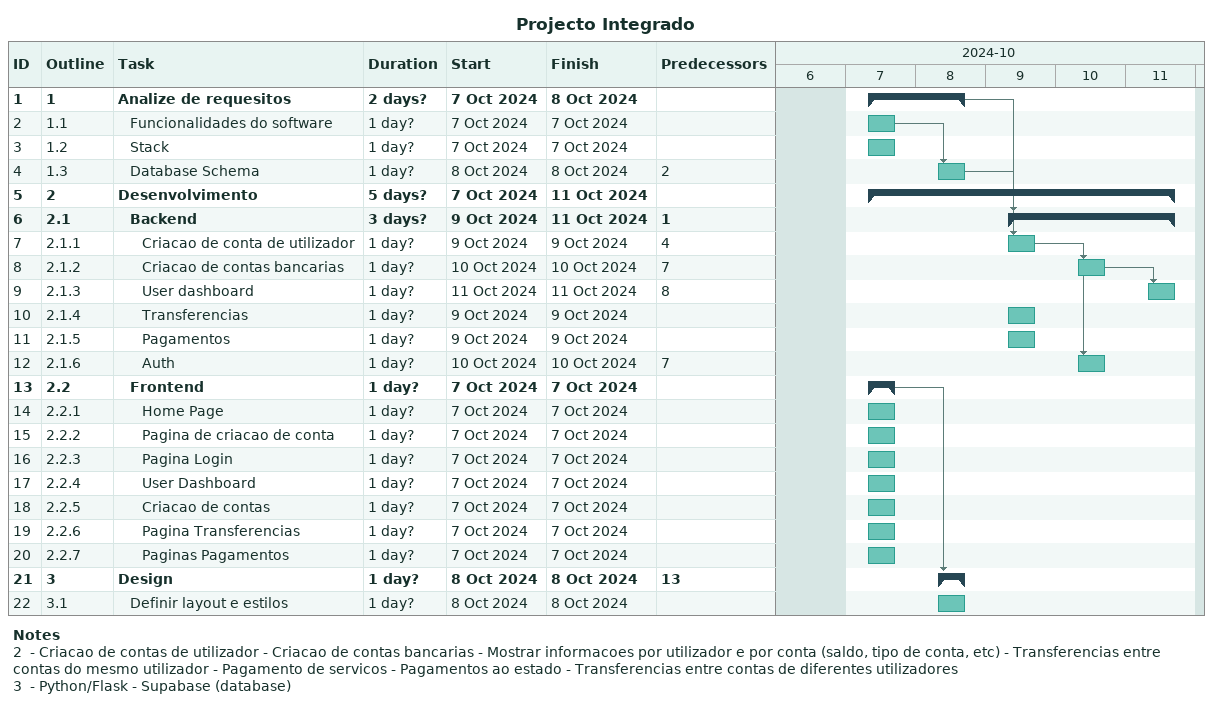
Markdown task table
Projecto Integrado

| ID | WBS | Task | Duration | Start | Finish | Predecessors |
|---|---|---|---|---|---|---|
| 1 | 1 | **Analize de requesitos** | 2d? | 2024-10-07 | 2024-10-08 |  |
| 2 | 1.1 | Funcionalidades do software | 1d? | 2024-10-07 | 2024-10-07 |  |
| 3 | 1.2 | Stack | 1d? | 2024-10-07 | 2024-10-07 |  |
| 4 | 1.3 | Database Schema | 1d? | 2024-10-08 | 2024-10-08 | 2 |
| 5 | 2 | **Desenvolvimento** | 5d? | 2024-10-07 | 2024-10-11 |  |
| 6 | 2.1 | **Backend** | 3d? | 2024-10-09 | 2024-10-11 | 1 |
| 7 | 2.1.1 | Criacao de conta de utilizador | 1d? | 2024-10-09 | 2024-10-09 | 4 |
| 8 | 2.1.2 | Criacao de contas bancarias | 1d? | 2024-10-10 | 2024-10-10 | 7 |
| 9 | 2.1.3 | User dashboard | 1d? | 2024-10-11 | 2024-10-11 | 8 |
| 10 | 2.1.4 | Transferencias | 1d? | 2024-10-09 | 2024-10-09 |  |
| 11 | 2.1.5 | Pagamentos | 1d? | 2024-10-09 | 2024-10-09 |  |
| 12 | 2.1.6 | Auth | 1d? | 2024-10-10 | 2024-10-10 | 7 |
| 13 | 2.2 | **Frontend** | 1d? | 2024-10-07 | 2024-10-07 |  |
| 14 | 2.2.1 | Home Page | 1d? | 2024-10-07 | 2024-10-07 |  |
| 15 | 2.2.2 | Pagina de criacao de conta | 1d? | 2024-10-07 | 2024-10-07 |  |
| 16 | 2.2.3 | Pagina Login | 1d? | 2024-10-07 | 2024-10-07 |  |
| 17 | 2.2.4 | User Dashboard | 1d? | 2024-10-07 | 2024-10-07 |  |
| 18 | 2.2.5 | Criacao de contas | 1d? | 2024-10-07 | 2024-10-07 |  |
| 19 | 2.2.6 | Pagina Transferencias | 1d? | 2024-10-07 | 2024-10-07 |  |
| 20 | 2.2.7 | Paginas Pagamentos | 1d? | 2024-10-07 | 2024-10-07 |  |
| 21 | 3 | **Design** | 1d? | 2024-10-08 | 2024-10-08 | 13 |
| 22 | 3.1 | Definir layout e estilos | 1d? | 2024-10-08 | 2024-10-08 |  |

Notes
- 2: - Criacao de contas de utilizador - Criacao de contas bancarias - Mostrar informacoes por utilizador e por conta (saldo, tipo de conta, etc) - Transferencias entre contas do mesmo utilizador - Pagamento de servicos - Pagamentos ao estado - Transferencias entre contas de diferentes utilizadores
- 3: - Python/Flask - Supabase (database)
